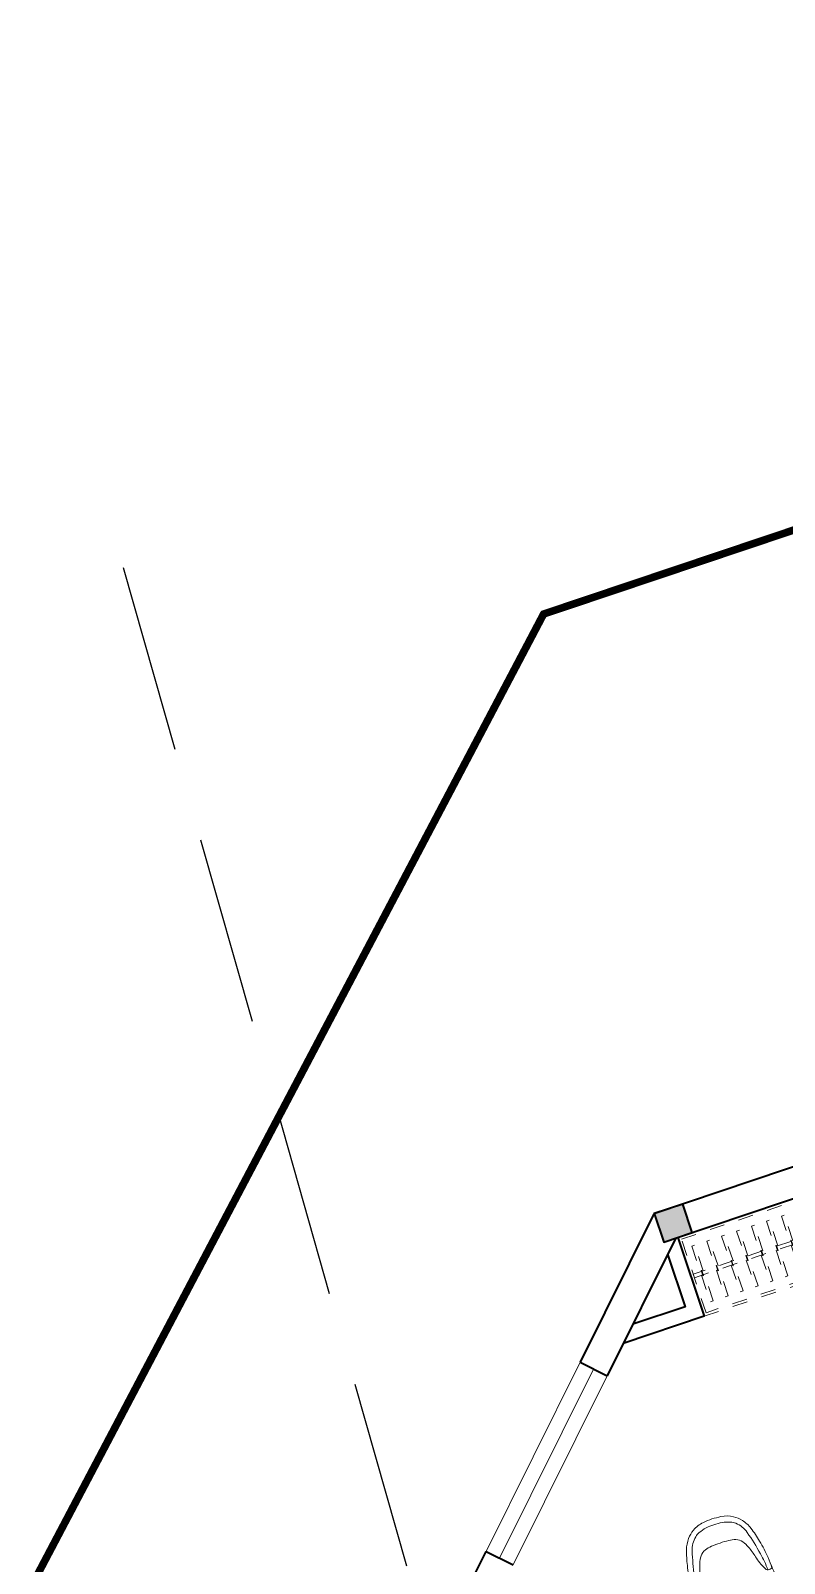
# Model space of a CAD drawing. Header units: metres. Extents: x 568332 to 569219, y 2065964 to 2066430.
# Drawn here: x 568472.77 to 568477.77, y 2066232.82 to 2066242.98 of the extents above; entities that cross this region are included whole.
import ezdxf

# ---------------------------------------------------------------- set-up
doc = ezdxf.new("R2010")
doc.units = ezdxf.units.M
doc.linetypes.add('HIDDEN', pattern=[0.375, 0.25, -0.125])
doc.linetypes.add('X-5M-G-MB PHONGNGU$0$HIDDEN2', pattern=[0.1875, 0.125, -0.0625])
doc.layers.get('0').update_dxf_attribs({"linetype": 'CONTINUOUS'})
for name, color, linetype, lineweight in [('-CONCRETE', 1, 'CONTINUOUS', 35), ('-DOOR', 137, 'CONTINUOUS', 9), ('-FURNITURE', 46, 'CONTINUOUS', 9), ('-WALL', 4, 'CONTINUOUS', 35)]:
    doc.layers.add(name, color=color, linetype=linetype, lineweight=lineweight)
doc.layers.add('-RANH GIOI LO DAT', color=12, linetype='CONTINUOUS')
doc.layers.add('RANHGIOI', color=2, linetype='HIDDEN')

# ---------------------------------------------------------------- blocks, each defined once
blk = doc.blocks.new('A$C5C575821')
at = {"layer": '-CONCRETE'}
h = blk.add_hatch(color=256, dxfattribs=at)
h.dxf.hatch_style = 1
h.paths.add_polyline_path([(-0.00237559899687767, 200.0000000000146), (-0.00237559899687767, 1.455191522836685e-11), (199.9976244010031, 1.455191522836685e-11), (199.9976244010031, 200.0000000000146)])
blk.add_lwpolyline([(-0.00237559899687767, 1.455191522836685e-11), (199.9976244010031, 1.455191522836685e-11), (199.9976244010031, 200.0000000000146), (-0.00237559899687767, 200.0000000000146)], close=True, dxfattribs=at)
blk = doc.blocks.new('A$C7D524948')
at = {"layer": '-FURNITURE'}
for points in [[(-1.862645149230957e-09, 824.9500000011176, 0.02374928999430728), (-77.15000000130385, 820, 0.1110396266945436), (-175.0999999996275, 786.1500000022352, 0.08516816991690027), (-234.9500000011176, 733.25, 0.08855014736123698), (-281.5499999988824, 649.3499999996275, 0.02790636319614463), (-315.9500000011176, 525.5999999996275, 0.02834164487538841), (-340.4000000022352, 372.8000000007451, 0.04711987010175965), (-341.0999999996275, 283.4000000003725, 0.5135274654112972), (-284.5500000007451, 299.9500000011176, 0.05957759956988055), (-242.5500000026077, 413.6500000003725, -0.03446512451505389), (-213.1500000003725, 507.4499999992549, -0.05927668371543007), (-182.7500000009313, 564.2999999988824, -0.1661460996977688), (-133.4500000011176, 600.4000000003725, -0.0525641271264061), (-75.80000000074506, 611.9500000011176, -0.02855401869774651), (-1.862645149230957e-09, 614.6500000003725, -3.543335205159532)], [(-0.5500000007450581, 774.1500000003725, 0.1055837687742558), (-137.8000000007451, 751.3000000007451, 0.08397584501256396), (-176, 728.25, 0.1493020227225411), (-241.2000000011176, 626.1999999992549, 0.02490854660583826), (-289.25, 424.1500000003725, 0.02643887537121914), (-306.5679914960638, 278.4068524483591, -0.8863330528017872)], [(-0.5500000007450581, 774.1500000003725, -0.1055837687742558), (136.6999999992549, 751.3000000007451, -0.08397584501256396), (174.8999999985099, 728.2500000018626, -0.1493020227225411), (240.0999999986961, 626.1999999992549, -0.02490854660583826), (288.1499999975786, 424.1500000003725, -0.02643887537121914), (305.467991495505, 278.4068524483591, 0.8863330528017872)], [(-1.862645149230957e-09, 824.9500000011176, -0.02374928999430728), (77.14999999850988, 820.0000000018626, -0.1110396266945436), (175.0999999986961, 786.1500000003725, -0.08516816991690027), (234.9499999992549, 733.25, -0.08855014736123698), (281.5499999988824, 649.3499999996275, -0.02790636319614463), (315.9500000011176, 525.5999999996275, -0.02834164487538841), (340.3999999985099, 372.8000000007451, -0.04711987010175965), (341.0999999996275, 283.4000000022352, -0.5135274654112972), (284.5500000007451, 299.9499999992549, -0.05957759956988055), (242.5499999988824, 413.6499999985099, 0.03446512451505389), (213.1499999994412, 507.4500000011176, 0.05927668371543007), (182.75, 564.3000000007451, 0.1661460996977688), (133.4499999983236, 600.4000000003725, 0.0525641271264061), (75.79999999888241, 611.9499999992549, 0.02855401869774651), (-1.862645149230957e-09, 614.6500000003725, 3.543335205159532)], [(-342.8562581948936, 328.1164919566363, 0.02267140514630937), (-350.039135296829, 124.5, 0.01212164544072816), (-345.6391352973878, 57.0500000026077, 0.4055082152921144), (-279.3891352973878, 0), (0, 0)], [(342.8562581939623, 328.1164919547737, -0.02267140514630937), (350.0391352958977, 124.5, -0.01212164544072816), (345.6391352955252, 57.05000000074506, -0.4055082152921144), (279.3891352964565, 0), (0, 0)]]:
    blk.add_lwpolyline(points, format="xyb", dxfattribs=at)
blk = doc.blocks.new('*U197')
at = {"linetype": 'X-5M-G-MB PHONGNGU$0$HIDDEN2'}
for points in [[(0, 600.0000000004657), (0, 0), (1222.530116817426, -3.866163398678268e-10), (1222.530116817426, 600.000000000079)], [(1202.530116817426, 579.9996613720057), (1202.530116817426, 19.99966137200583), (20, 20.00000000046566), (20, 580.0000000004657)], [(1202.530116817426, 286.6991212950879), (1202.530116817426, 313.0991212949947), (20, 313.0991212953813), (19.99999859370291, 286.6991212952417)], [(113.7817614636733, 319.1750910408318), (109.4317788550979, 319.1750910408318), (109.4317788550979, 280.441767644881), (113.7817614636733, 280.441767644881)], [(227.7817614636733, 319.1750910407849), (223.4317788550979, 319.1750910407849), (223.4317788550979, 280.4417676448341), (227.7817614636733, 280.4417676448341)], [(341.7817614636733, 319.175091040738), (337.4317788550979, 319.175091040738), (337.4317788550979, 280.4417676447872), (341.7817614636733, 280.4417676447872)], [(455.7817614636733, 319.1750910406911), (451.4317788550979, 319.1750910406911), (451.4317788550979, 280.4417676447403), (455.7817614636733, 280.4417676447403)], [(569.7817614636733, 319.1750910406442), (565.431778855098, 319.1750910406442), (565.431778855098, 280.4417676446934), (569.7817614636733, 280.4417676446934)], [(683.7817614636733, 319.1750910405973), (679.431778855098, 319.1750910405973), (679.431778855098, 280.4417676446465), (683.7817614636733, 280.4417676446465)], [(797.7817614636733, 319.1750910405504), (793.431778855098, 319.1750910405504), (793.431778855098, 280.4417676445996), (797.7817614636733, 280.4417676445996)], [(911.7817614636733, 319.1750910405035), (907.431778855098, 319.1750910405035), (907.431778855098, 280.4417676445527), (911.7817614636733, 280.4417676445527)], [(1025.781761463673, 319.1750910404566), (1021.431778855098, 319.1750910404566), (1021.431778855098, 280.4417676445057), (1025.781761463673, 280.4417676445057)], [(1139.781761463673, 319.1750910404097), (1135.431778855098, 319.1750910404097), (1135.431778855098, 280.4417676444588), (1139.781761463673, 280.4417676444588)]]:
    blk.add_lwpolyline(points, close=True, dxfattribs=at)
for points in [[(122.2409142897814, 313.1103512093413), (122.2409142897814, 515.2497102723445), (100.1765458012815, 515.2497102723445), (100.1765458012815, 313.1103512093413)], [(236.2409142897814, 313.1103512092944), (236.2409142897814, 515.2497102722975), (214.1765458012815, 515.2497102722975), (214.1765458012815, 313.1103512092944)], [(350.2409142897814, 313.1103512092475), (350.2409142897814, 515.2497102722507), (328.1765458012815, 515.2497102722507), (328.1765458012815, 313.1103512092475)], [(464.2409142897814, 313.1103512092006), (464.2409142897814, 515.2497102722037), (442.1765458012815, 515.2497102722037), (442.1765458012815, 313.1103512092006)], [(578.2409142897814, 313.1103512091537), (578.2409142897814, 515.2497102721569), (556.1765458012815, 515.2497102721569), (556.1765458012815, 313.1103512091537)], [(692.2409142897814, 313.1103512091068), (692.2409142897814, 515.24971027211), (670.1765458012815, 515.24971027211), (670.1765458012815, 313.1103512091068)], [(806.2409142897814, 313.1103512090599), (806.2409142897814, 515.249710272063), (784.1765458012815, 515.249710272063), (784.1765458012815, 313.1103512090599)], [(920.2409142897814, 313.110351209013), (920.2409142897814, 515.2497102720162), (898.1765458012815, 515.2497102720162), (898.1765458012815, 313.110351209013)], [(1034.240914289781, 313.1103512089661), (1034.240914289781, 515.2497102719692), (1012.176545801281, 515.2497102719692), (1012.176545801281, 313.1103512089661)], [(1148.240914289781, 313.1103512089192), (1148.240914289781, 515.2497102719224), (1126.176545801281, 515.2497102719224), (1126.176545801281, 313.1103512089192)], [(100.1765458012815, 286.7103512094345), (100.1765458012815, 92.0852110228024), (122.2409142897814, 92.0852110228024), (122.2409142897814, 286.7103512094345)], [(214.1765458012815, 286.7103512093876), (214.1765458012815, 92.08521102275549), (236.2409142897814, 92.08521102275549), (236.2409142897814, 286.7103512093876)], [(328.1765458012815, 286.7103512093407), (328.1765458012815, 92.08521102270858), (350.2409142897814, 92.08521102270858), (350.2409142897814, 286.7103512093407)], [(442.1765458012815, 286.7103512092938), (442.1765458012815, 92.08521102266168), (464.2409142897814, 92.08521102266168), (464.2409142897814, 286.7103512092938)], [(556.1765458012815, 286.7103512092469), (556.1765458012815, 92.08521102261477), (578.2409142897814, 92.08521102261477), (578.2409142897814, 286.7103512092469)], [(670.1765458012815, 286.7103512092), (670.1765458012815, 92.08521102256786), (692.2409142897814, 92.08521102256786), (692.2409142897814, 286.7103512092)], [(784.1765458012815, 286.7103512091531), (784.1765458012815, 92.08521102252095), (806.2409142897814, 92.08521102252095), (806.2409142897814, 286.7103512091531)], [(898.1765458012815, 286.7103512091062), (898.1765458012815, 92.08521102247404), (920.2409142897814, 92.08521102247404), (920.2409142897814, 286.7103512091062)], [(1012.176545801281, 286.7103512090592), (1012.176545801281, 92.08521102242715), (1034.240914289781, 92.08521102242715), (1034.240914289781, 286.7103512090592)], [(1126.176545801281, 286.7103512090123), (1126.176545801281, 92.08521102238024), (1148.240914289781, 92.08521102238024), (1148.240914289781, 286.7103512090123)]]:
    blk.add_lwpolyline(points, dxfattribs=at)
blk = doc.blocks.new('M9-T3')
at = {"layer": '-DOOR'}
blk.add_lwpolyline([(198627.0891907584, -299350.3109318398), (199617.0386844629, -300340.2604254575), (199475.617328228, -300481.6817816971), (198485.6678345463, -299491.7322880565)], close=True, dxfattribs=at)
blk.add_lwpolyline([(198556.3785126523, -299421.0216099482), (199546.3280063592, -300410.9711035682)], dxfattribs=at)
at = {"layer": '-RANH GIOI LO DAT', "linetype": 'HIDDEN', "ltscale": 10, "const_width": 50}
blk.add_lwpolyline([(193707.934840388, -286092.2598633544), (193707.9348408175, -298143.6222648504), (198702.3683189398, -303379.4913623228), (204707.9348412973, -303663.1126303222), (204707.9348404552, -286092.2598633544)], close=True, dxfattribs=at)
at = {"layer": '-WALL'}
for p, q in [((197707.9324644171, -296542.7482923691), (197707.9324644171, -298713.8327404471)), ((197907.9324644173, -296942.0956852875), (197907.9324644171, -298630.9900279667)), ((197907.9324644171, -298630.9900279667), (198627.1712795592, -299350.228843039)), ((197707.9324644171, -298713.8327404471), (198485.7499233241, -299491.6501992786)), ((198485.6678345455, -299491.7322880573), (198627.0891907805, -299350.3109318177)), ((198485.7499233241, -299491.6501992786), (198627.1712795592, -299350.228843039)), ((199475.6173282257, -300481.6817816994), (199617.0386844607, -300340.2604254598)), ((200033.7947658354, -301039.6950416396), (199475.6173282631, -300481.5176041214))]:
    blk.add_line(p, q, dxfattribs=at)
for points in [[(197907.9324644532, -298613.4008994524), (198457.9324644534, -298613.4008994524), (198457.9324644534, -299180.9900279496)], [(197990.3433359107, -298713.4008994524), (198357.9324644534, -298713.4008994524), (198357.9324644534, -299080.9900279593)]]:
    blk.add_lwpolyline(points, dxfattribs=at)
at = {"layer": '-FURNITURE', "extrusion": (0, 0, -1), "xscale": -0.916666666665974, "yscale": 0.916666666665974, "zscale": -0.916666666665974, "rotation": 90}
blk.add_blockref('*U197', (-197907.9324644535, -297492.7482923692), dxfattribs=at)
at = {"layer": '-FURNITURE', "xscale": -0.8, "yscale": 0.8, "zscale": 0.8, "rotation": 90.00000000000311}
blk.add_blockref('A$C7D524948', (200408.0966422464, -298992.8795878501), dxfattribs=at)
at = {"layer": '-WALL'}
blk.add_blockref('A$C5C575821', (197707.9348400522, -298712.7482923693), dxfattribs=at)

msp = doc.modelspace()

# ---------------------------------------------------------------- block references
at = {"layer": '-WALL', "color": 2, "true_color": 0xf1eb1f, "xscale": 0.001, "yscale": 0.001, "zscale": 0.001, "rotation": 288.551499728563}
msp.add_blockref('M9-T3', (568697.1939034592, 2066517.613685571), dxfattribs=at)

# ---------------------------------------------------------------- next in the draw order: linework, layer by layer
at = {"layer": 'RANHGIOI', "color": 12, "ltscale": 5}
msp.add_lwpolyline([(568473.3849321421, 2066239.422534907), (568485.7381568557, 2066195.905292378)], dxfattribs=at)

doc.saveas('drawing.dxf')
